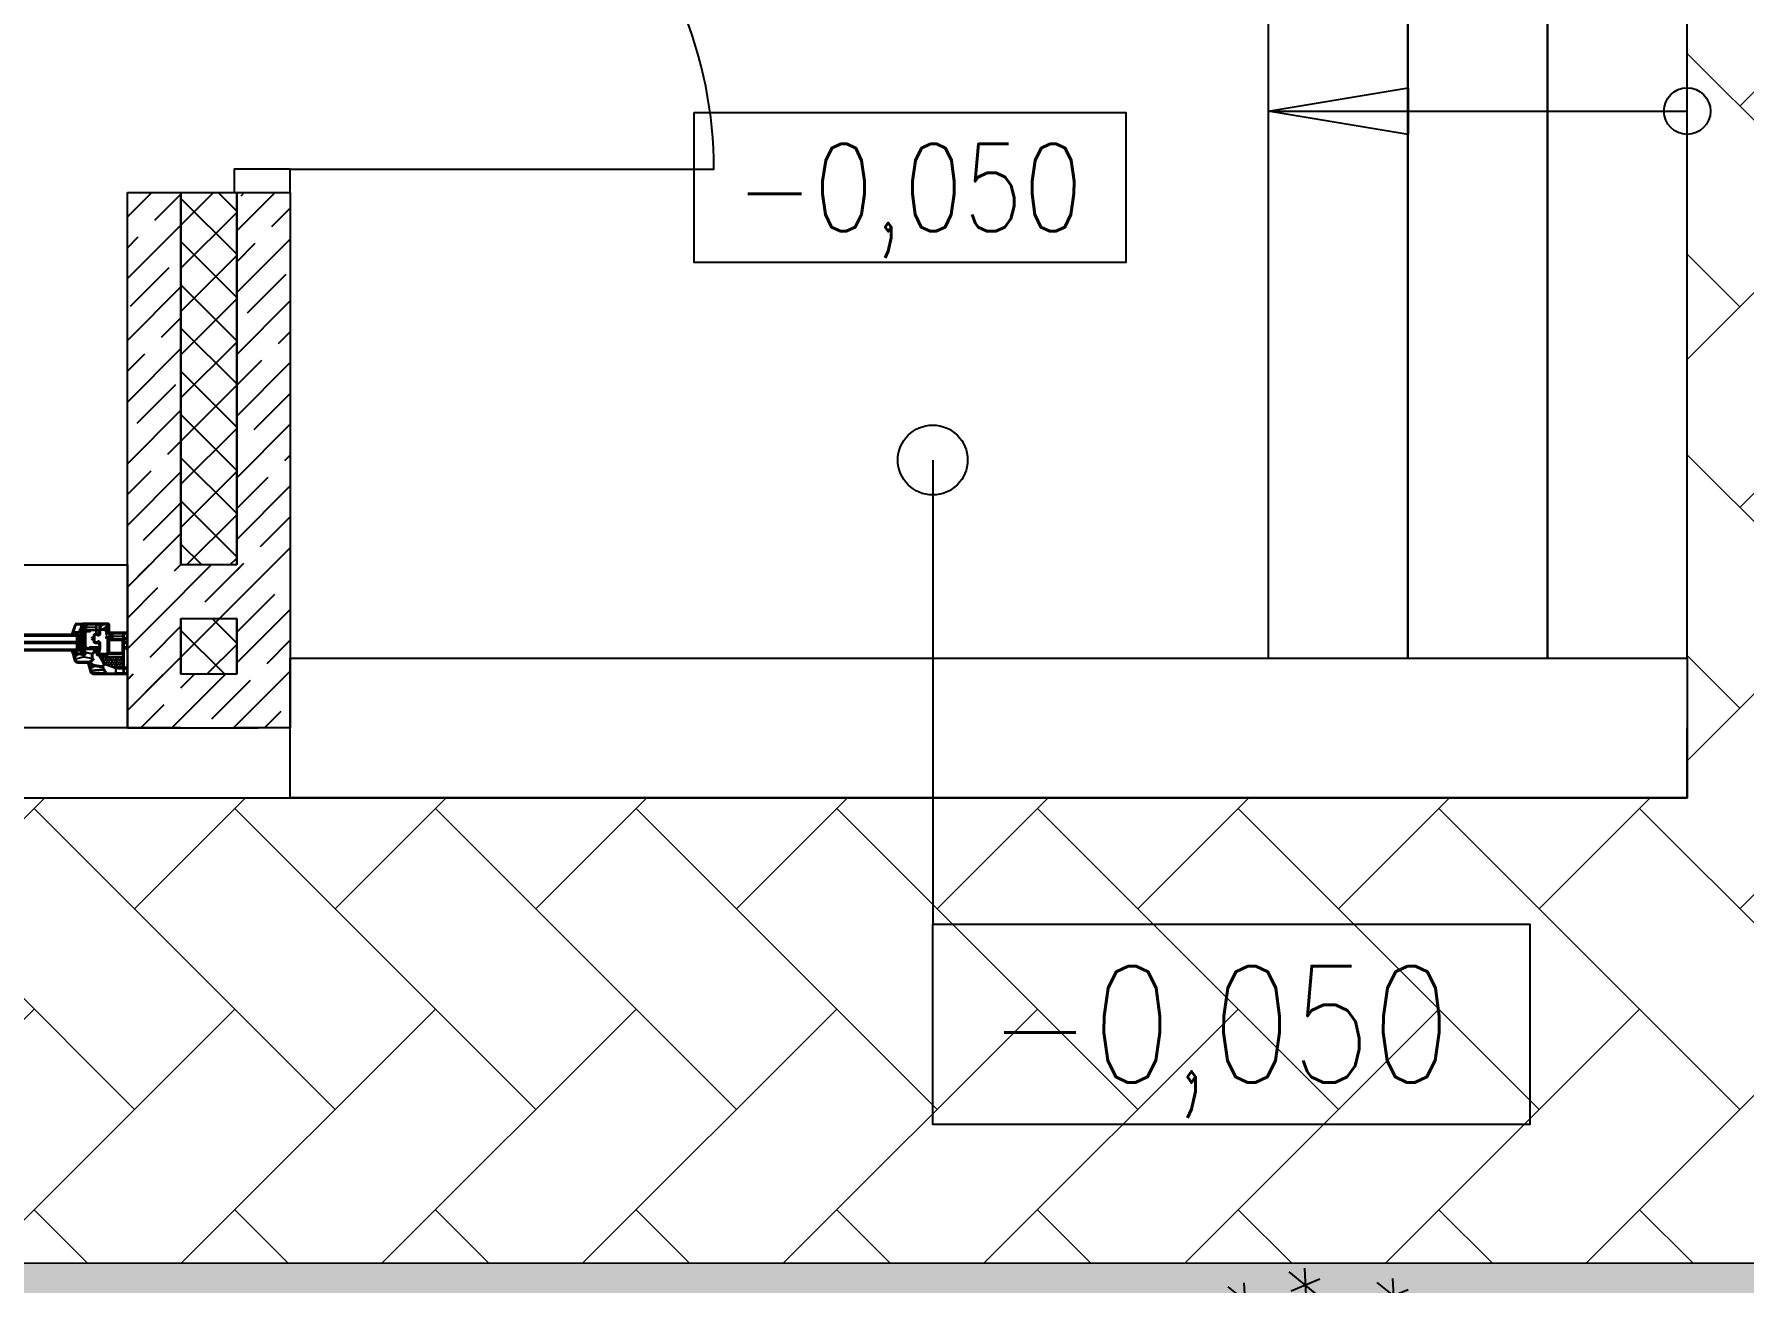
# Model space of a CAD drawing. Header units: millimetres. Extents: x 53645 to 137188, y 78097 to 135533.
# Drawn here: x 75551 to 79223, y 83661 to 86343 of the extents above; entities that cross this region are included whole.
import ezdxf

# ---------------------------------------------------------------- set-up
doc = ezdxf.new("R2010")
doc.units = ezdxf.units.MM
for name, color, linetype, lineweight in [('GP-graas', 94, 'Continuous', 9), ('GP-POKRITIE1', 7, 'Continuous', 9), ('mark', 174, 'Continuous', 15), ('stair1', 7, 'Continuous', 15)]:
    doc.layers.add(name, color=color, linetype=linetype, lineweight=lineweight)
doc.layers.add('line 1 GP', color=90, linetype='Continuous', lineweight=0, plot=False)
doc.layers.add('tree', color=67, linetype='Continuous')
doc.styles.add('GOST 2.304', font='CS_Gost2304.shx', dxfattribs={"width": 0.8, "oblique": 15})

# ---------------------------------------------------------------- blocks, each defined once
blk = doc.blocks.new('_F85QCL')
at = {"color": 0}
for p, q in [((12.9, 218.4), (-2.8, 194.3)), ((2.7, 220.3), (9.2, 195.3)), ((33.7, 216.8), (40.2, 191.8)), ((70.8, 224.4), (55, 200.3)), ((60.6, 226.2), (67.1, 201.2)), ((-47.3, 206.4), (-63, 182.3)), ((-57.5, 208.2), (-51, 183.2)), ((-5.6, 208.2), (17.6, 206.4)), ((25.4, 204.8), (48.5, 202.9)), ((43.9, 215), (28.2, 190.9)), ((52.3, 214.2), (75.4, 212.3)), ((104.1, 213.3), (88.4, 189.2)), ((94, 215.1), (100.4, 190.1)), ((-65.8, 196.2), (-42.7, 194.3)), ((4.3, 197.8), (-11.4, 173.7)), ((-5.9, 199.6), (0.6, 174.6)), ((85.6, 203.1), (108.8, 201.2)), ((-103.7, 179), (-80.5, 177.1)), ((-85.2, 189.2), (-100.9, 165.1)), ((-95.3, 191), (-88.9, 166)), ((-23.2, 184), (-39, 159.9)), ((-33.4, 185.9), (-26.9, 160.9)), ((-14.2, 187.6), (9, 185.7)), ((-124.7, 170.3), (-140.5, 146.2)), ((-134.9, 172.1), (-128.4, 147.1)), ((-41.7, 173.8), (-18.6, 172)), ((64.6, 166.8), (48.8, 142.7)), ((54.4, 168.7), (60.9, 143.7)), ((173, 166.8), (157.2, 142.7)), ((162.8, 168.7), (169.3, 143.7)), ((-143.3, 160.1), (-120.1, 158.2)), ((-66.2, 159.9), (-82, 135.9)), ((-76.4, 161.8), (-69.9, 136.8)), ((46, 156.6), (69.2, 154.8)), ((83.9, 153.2), (107.1, 151.3)), ((102.4, 163.4), (86.7, 139.3)), ((92.2, 165.2), (98.7, 140.2)), ((121.8, 153.2), (144.9, 151.3)), ((140.3, 163.4), (124.5, 139.3)), ((130.1, 165.2), (136.6, 140.2)), ((154.4, 156.6), (177.6, 154.8)), ((-84.8, 149.8), (-61.6, 147.9)), ((-109.2, 130.7), (-125, 106.6)), ((-119.4, 132.6), (-113, 107.6)), ((155.8, 134.1), (140, 110.1)), ((145.6, 136), (152.1, 111)), ((-127.8, 120.5), (-104.6, 118.7)), ((-30.1, 118.7), (-45.8, 94.6)), ((-40.3, 120.5), (-33.8, 95.5)), ((102.4, 118.7), (86.7, 94.6)), ((92.2, 120.5), (98.7, 95.5)), ((137.2, 124), (160.4, 122.1)), ((198.8, 122.1), (183, 98)), ((188.6, 124), (195.1, 99)), ((-150.5, 110.1), (-166.3, 86)), ((-160.7, 111.9), (-154.3, 86.9)), ((-48.6, 108.5), (-25.5, 106.6)), ((57.7, 110.1), (41.9, 86)), ((47.5, 111.9), (54, 86.9)), ((83.9, 108.5), (107.1, 106.6)), ((180.3, 111.9), (203.4, 110.1)), ((245.3, 106.6), (229.5, 82.6)), ((235.1, 108.5), (241.6, 83.5)), ((-169.1, 99.9), (-145.9, 98)), ((-19.6, 89.6), (-13.1, 64.6)), ((39.1, 99.9), (62.3, 98)), ((124.8, 96.3), (109, 72.2)), ((114.6, 98.2), (121.1, 73.2)), ((191.9, 96.3), (176.2, 72.2)), ((181.7, 98.2), (188.2, 73.2)), ((226.7, 96.4), (249.9, 94.6)), ((-171.2, 79.1), (-187, 55)), ((-181.4, 81), (-174.9, 56)), ((-28, 77.5), (-4.8, 75.7)), ((-9.4, 87.7), (-25.2, 63.6)), ((106.3, 86.1), (129.4, 84.3)), ((155.8, 82.6), (140, 58.5)), ((145.6, 84.4), (152.1, 59.4)), ((173.4, 86.1), (196.5, 84.3)), ((-189.7, 68.9), (-166.6, 67.1)), ((137.2, 72.4), (160.4, 70.5)), ((200.6, 65.5), (207.1, 40.5)), ((192.3, 53.4), (215.5, 51.6)), ((210.8, 63.6), (195.1, 39.6)), ((238.4, 60.2), (222.6, 36.1)), ((228.2, 62), (234.7, 37)), ((-150.5, 48.2), (-166.3, 24.1)), ((-160.7, 50), (-154.3, 25)), ((219.8, 50), (243, 48.2)), ((-220.7, 25.9), (-197.5, 24.1)), ((-202.2, 36.1), (-217.9, 12)), ((-212.4, 38), (-205.9, 13)), ((-169.1, 38), (-145.9, 36.1)), ((-97.2, 25.8), (-113, 1.7)), ((-107.4, 27.7), (-100.9, 2.6)), ((68.4, 25.9), (91.6, 24.1)), ((86.9, 36.1), (71.2, 12)), ((76.7, 38), (83.2, 13)), ((149.3, 25.9), (172.5, 24.1)), ((167.8, 36.1), (152.1, 12)), ((157.6, 38), (164.1, 13)), ((200.6, 25.9), (207.1, 0.9)), ((-115.7, 15.6), (-92.6, 13.8)), ((192.3, 13.9), (215.5, 12)), ((210.8, 24.1), (195.1, 0)), ((245.3, 5.2), (229.5, -18.9)), ((235.1, 7), (241.6, -18)), ((-179.8, -5.2), (-195.6, -29.2)), ((-190, -3.3), (-183.5, -28.3)), ((52.5, -10.3), (36.8, -34.4)), ((42.3, -8.5), (48.8, -33.5)), ((191.9, -10.3), (176.2, -34.4)), ((181.7, -8.5), (188.2, -33.5)), ((226.7, -5), (249.9, -6.9)), ((-198.3, -15.3), (-175.2, -17.2)), ((34, -20.5), (57.2, -22.4)), ((173.4, -20.5), (196.5, -22.4)), ((-33.1, -37.7), (-10, -39.6)), ((-14.6, -27.5), (-30.4, -51.6)), ((-24.8, -25.7), (-18.3, -50.7)), ((154.1, -37.8), (138.3, -61.9)), ((143.9, -36), (150.3, -61)), ((-193.6, -41.3), (-209.3, -65.3)), ((-203.8, -39.4), (-197.3, -64.4)), ((135.5, -48), (158.7, -49.9)), ((222.9, -43), (207.1, -67.1)), ((212.7, -41.1), (219.2, -66.1)), ((-212.1, -51.5), (-188.9, -53.3)), ((-158.8, -63.5), (-135.6, -65.3)), ((-140.2, -53.3), (-156, -77.4)), ((-150.4, -51.5), (-143.9, -76.5)), ((204.4, -53.2), (227.5, -55)), ((253.9, -55), (238.1, -79.1)), ((243.7, -53.2), (250.2, -78.2)), ((76.7, -75.5), (83.2, -100.5)), ((169.5, -68.8), (153.8, -92.9)), ((159.3, -66.9), (165.8, -91.9)), ((235.3, -65.2), (258.5, -67.1)), ((-183.2, -82.5), (-199, -106.6)), ((-193.4, -80.7), (-187, -105.7)), ((-93.8, -84.3), (-109.5, -108.3)), ((-104, -82.4), (-97.5, -107.4)), ((68.4, -87.6), (91.6, -89.4)), ((86.9, -77.4), (71.2, -101.5)), ((151, -79), (174.2, -80.8)), ((-201.8, -92.7), (-178.6, -94.6)), ((-112.3, -94.5), (-89.1, -96.3)), ((-9.4, -99.7), (-25.2, -123.8)), ((-19.6, -97.9), (-13.1, -122.9)), ((216, -92.9), (200.3, -116.9)), ((205.8, -91), (212.3, -116)), ((-136.8, -108.3), (-152.5, -132.4)), ((-147, -106.5), (-140.5, -131.5)), ((-28, -109.9), (-4.8, -111.8)), ((126.5, -104.9), (110.8, -129)), ((116.3, -103), (122.8, -128.1)), ((197.5, -103), (220.6, -104.9)), ((-155.3, -118.5), (-132.1, -120.4)), ((108, -115.1), (131.1, -116.9)), ((174.7, -120.4), (158.9, -144.5)), ((164.5, -118.5), (171, -143.5)), ((-57.6, -134.1), (-73.4, -158.2)), ((-67.8, -132.3), (-61.3, -157.3)), ((156.2, -130.6), (179.3, -132.4)), ((-119.6, -147.9), (-135.3, -172)), ((-129.8, -146), (-123.3, -171)), ((-76.2, -144.3), (-53, -146.2)), ((50.8, -147.9), (35, -172)), ((40.6, -146), (47.1, -171)), ((-138.1, -158.1), (-114.9, -159.9)), ((32.3, -158.1), (55.4, -159.9)), ((-88.6, -175.4), (-104.3, -199.5)), ((-98.8, -173.6), (-92.3, -198.6)), ((-14.6, -170.3), (-30.4, -194.3)), ((-24.8, -168.4), (-18.3, -193.4)), ((86.9, -170.3), (71.2, -194.3)), ((76.7, -168.4), (83.2, -193.4)), ((-107.1, -185.6), (-84, -187.4)), ((-62.8, -182.3), (-78.5, -206.4)), ((-73, -180.4), (-66.5, -205.4)), ((-33.1, -180.4), (-10, -182.3)), ((68.4, -180.4), (91.6, -182.3)), ((138.6, -184), (122.8, -208.1)), ((128.4, -182.2), (134.9, -207.2)), ((-81.3, -192.5), (-58.1, -194.3)), ((120, -194.2), (143.2, -196)), ((-31.8, -208.1), (-47.6, -232.2)), ((-42, -206.2), (-35.5, -231.2)), ((31.9, -215), (16.1, -239)), ((21.7, -213.1), (28.2, -238.1)), ((78.3, -211.5), (62.6, -235.6)), ((68.1, -209.7), (74.6, -234.7)), ((-50.3, -218.3), (-27.2, -220.1)), ((13.3, -225.2), (36.5, -227)), ((59.8, -221.7), (83, -223.6))]:
    blk.add_line(p, q, dxfattribs=at)
blk = doc.blocks.new('*U66')
at = {"color": 0, "linetype": 'ByBlock', "ltscale": 10}
blk.add_lwpolyline([(-960, 0), (-960, 910, -0.414214), (-50, 0)], format="xyb", dxfattribs=at)
at = {"color": 0}
for points in [[(-1010, 0), (-960, 0), (-960, -120.6), (-1010, -120.6)], [(-50, 0), (0, 0), (0, -120.6), (-50, -120.6)]]:
    blk.add_lwpolyline(points, close=True, dxfattribs=at)
blk = doc.blocks.new('3432')
h = blk.add_hatch()
h.set_pattern_fill('HONEY', color=0, angle=90, style=0)
h.set_pattern_definition([(90, (-3278.3172, 212.3575), (-2.74963, 4.7625), [3.175, -6.35]), (210, (-3278.3172, 212.3575), (-2.74963, -4.7625), [3.175, -6.35]), (150, (-3278.3172, 212.3575), (-5.49926, 6e-07), [-6.35, 3.175])])
h.paths.add_polyline_path([(-3406.7, 302.6, 0.57735), (-3407.1, 301.8), (-3399.4, 288.5, -0.079163), (-3399.1, 287.5, 0.259107), (-3398.7, 287.1), (-3375.1, 278.5, 0.087489), (-3374.9, 278.5), (-3360.2, 278.5, 0.414214), (-3359.7, 279), (-3359.7, 302.1, 0.414214), (-3360.2, 302.6)])
at = {"color": 0}
for p, q in [((-900, 1475), (-599.5, 1525.3)), ((-599.5, 1525.3), (-599.5, 1424.7)), ((-599.5, 1424.7), (-900, 1475)), ((-3468.4, 354.9), (-3462.9, 371.3)), ((-3465.7, 357.1), (-3461.1, 370.7)), ((-3459.2, 372.1), (-3449.9, 372.1)), ((-3459.1, 374), (-3448.2, 374)), ((-3449.4, 364.9), (-3449.4, 371.6)), ((-3448.2, 374), (-3447.5, 373.3)), ((-3447.5, 370), (-3447.5, 373.3)), ((-3445.8, 367.6), (-3447, 367.4)), ((-3445.3, 369.8), (-3446.9, 369.5)), ((-3443.7, 366.5), (-3445.5, 367.6)), ((-3441.7, 367.7), (-3445.3, 369.8)), ((-3441.5, 365.7), (-3441.5, 367.3)), ((-3469.9, 349.5), (-3468.4, 354.9)), ((-3469.1, 349.2), (-3466.2, 354.5)), ((-3468.5, 354.8), (-3468.5, 354.8)), ((-3468.2, 354.5), (-3457, 354.5)), ((-3465.2, 356.4), (-3457, 356.4)), ((-3458.4, 347.3), (-3459.4, 347.3)), ((-3458.4, 346.3), (-3459.4, 346.3)), ((-3458.4, 346.3), (-3459.4, 346.3)), ((-3458.4, 345.3), (-3459.4, 345.3)), ((-3458.4, 344.3), (-3459.4, 344.3)), ((-3458.4, 343.3), (-3459.4, 343.3)), ((-3458.4, 342.3), (-3459.4, 342.3)), ((-3458.4, 341.3), (-3459.4, 341.3)), ((-3458.4, 340.3), (-3459.4, 340.3)), ((-3458.4, 339.3), (-3459.4, 339.3)), ((-3458.4, 338.3), (-3459.4, 338.3)), ((-3458.4, 337.3), (-3459.4, 337.3)), ((-3458.4, 336.3), (-3459.4, 336.3)), ((-3458.4, 331.3), (-3459.4, 331.3)), ((-3459.3, 354.3), (-3459.3, 354.5)), ((-3458.4, 346.3), (-3458.4, 347.3)), ((-3458.4, 336.3), (-3458.4, 335.3)), ((-3458.4, 330.3), (-3458.4, 331.3)), ((-3457.9, 352.5), (-3457.5, 354.5)), ((-3457.9, 347.3), (-3457.9, 346.3)), ((-3457.9, 336.3), (-3457.9, 335.3)), ((-3457.9, 331.3), (-3457.9, 330.3)), ((-3456.9, 347.3), (-3456.9, 346.3)), ((-3456.9, 336.3), (-3456.9, 335.3)), ((-3456.9, 331.3), (-3456.9, 330.3)), ((-3456.8, 356.5), (-3452.6, 358.5)), ((-3456, 354.7), (-3451.8, 356.8)), ((-3455.9, 347.3), (-3455.9, 346.3)), ((-3455.9, 336.3), (-3455.9, 335.3)), ((-3455.9, 331.3), (-3455.9, 330.3)), ((-3454.9, 347.3), (-3454.9, 346.3)), ((-3454.9, 336.3), (-3454.9, 335.3)), ((-3454.9, 331.3), (-3454.9, 330.3)), ((-3453.9, 347.3), (-3453.9, 346.3)), ((-3453.9, 336.3), (-3453.9, 335.3)), ((-3453.9, 331.3), (-3453.9, 330.3)), ((-3452.9, 347.3), (-3451.9, 347.3)), ((-3452.9, 346.3), (-3452.9, 347.3)), ((-3452.9, 346.3), (-3451.9, 346.3)), ((-3452.9, 346.3), (-3451.9, 346.3)), ((-3452.9, 345.3), (-3451.9, 345.3)), ((-3452.9, 344.3), (-3451.9, 344.3)), ((-3452.9, 343.3), (-3451.9, 343.3)), ((-3452.9, 342.3), (-3451.9, 342.3)), ((-3452.9, 341.3), (-3451.9, 341.3)), ((-3452.9, 340.3), (-3451.9, 340.3)), ((-3452.9, 339.3), (-3451.9, 339.3)), ((-3452.9, 338.3), (-3451.9, 338.3)), ((-3452.9, 337.3), (-3451.9, 337.3)), ((-3452.9, 336.3), (-3452.9, 335.3)), ((-3452.9, 336.3), (-3451.9, 336.3)), ((-3452.9, 331.3), (-3451.9, 331.3)), ((-3452.9, 330.3), (-3452.9, 331.3)), ((-3452.4, 358.9), (-3452.4, 362.3)), ((-3450.5, 358.9), (-3450.5, 362)), ((-3450.4, 313.2), (-3447.4, 361.2)), ((-3450.4, 361.2), (-3447.4, 313.2)), ((-3450.3, 364.4), (-3449.9, 364.4)), ((-3450, 362.5), (-3449.6, 362.5)), ((-3447.5, 364.6), (-3447.5, 366.9)), ((-3447.5, 353.6), (-3445.8, 354.1)), ((-3447.5, 310.6), (-3447.5, 353.6)), ((-3447.5, 351.7), (-3445.8, 351.7)), ((-3447.5, 341.2), (-3447.5, 317)), ((-3446.3, 351.7), (-3446.3, 347)), ((-3446.3, 348), (-3444.5, 348)), ((-3446.3, 347), (-3444.5, 347)), ((-3446.3, 345), (-3444.5, 345)), ((-3446.3, 345), (-3446.3, 319)), ((-3446.3, 337), (-3444.5, 337)), ((-3446.3, 335), (-3444.5, 335)), ((-3446.3, 334), (-3444.5, 334)), ((-3445.8, 354.1), (-3445.8, 351.7)), ((-3444.5, 348), (-3444.5, 317)), ((-3443.5, 365.7), (-3443.5, 366.1)), ((-3440, 354.4), (-3441.5, 355.9)), ((-3440, 352.2), (-3441.5, 353.7)), ((-3440, 349.9), (-3441.5, 351.4)), ((-3440, 347.7), (-3441.5, 349.2)), ((-3440, 345.4), (-3441.5, 346.9)), ((-3440, 343.1), (-3441.5, 344.6)), ((-3440, 340.9), (-3441.5, 342.4)), ((-3440, 338.6), (-3441.5, 340.1)), ((-3440, 336.3), (-3441.5, 337.8)), ((-3440, 334.1), (-3441.5, 335.6)), ((-3440, 331.8), (-3441.5, 333.3)), ((-3440, 329.6), (-3441.5, 331.1)), ((-3440, 356.7), (-3441.2, 357.9)), ((-3438.3, 357.3), (-3439.8, 358.8)), ((-3436.1, 357.3), (-3437.6, 358.8)), ((-3433.8, 357.3), (-3435.3, 358.8)), ((-3433, 358.8), (-3433, 358.8)), ((-3388.9, 335.3), (-3390.4, 336.8)), ((-3388.9, 333.2), (-3390.4, 334.7)), ((-3388.9, 331.1), (-3390.4, 332.6)), ((-3388.9, 337.4), (-3390.3, 338.8)), ((-3387.6, 338.3), (-3389.1, 339.8)), ((-3385.5, 338.3), (-3387, 339.8)), ((-3383.4, 338.3), (-3384.9, 339.8)), ((-3381.2, 338.3), (-3382.7, 339.8)), ((-3379.1, 338.3), (-3380.6, 339.8)), ((-3377, 338.3), (-3378.5, 339.8)), ((-3374.9, 338.3), (-3376.4, 339.8)), ((-3372.7, 338.3), (-3374.2, 339.8)), ((-3370.6, 338.3), (-3372.1, 339.8)), ((-3368.5, 338.3), (-3370, 339.8)), ((-3366.4, 338.3), (-3367.9, 339.8)), ((-3364.3, 338.3), (-3365.8, 339.8)), ((-3362.1, 338.3), (-3363.6, 339.8)), ((-3360.4, 336.5), (-3361.9, 338)), ((-3360.4, 334.4), (-3361.9, 335.9)), ((-3360.4, 332.3), (-3361.9, 333.8)), ((-3360.4, 330.1), (-3361.9, 331.6)), ((-3360.4, 338.7), (-3361.5, 339.7)), ((-3458.4, 330.3), (-3459.4, 330.3)), ((-3458.4, 330.3), (-3459.4, 330.3)), ((-3458.4, 329.3), (-3459.4, 329.3)), ((-3458.4, 328.3), (-3459.4, 328.3)), ((-3458.4, 327.3), (-3459.4, 327.3)), ((-3458.4, 326.3), (-3459.4, 326.3)), ((-3458.4, 325.3), (-3459.4, 325.3)), ((-3458.4, 324.3), (-3459.4, 324.3)), ((-3458.4, 323.3), (-3459.4, 323.3)), ((-3458.4, 322.3), (-3459.4, 322.3)), ((-3458.4, 321.3), (-3459.4, 321.3)), ((-3458.4, 320.3), (-3459.4, 320.3)), ((-3458.4, 320.3), (-3458.4, 319.3)), ((-3457.9, 320.3), (-3457.9, 319.3)), ((-3456.9, 320.3), (-3456.9, 319.3)), ((-3455.9, 320.3), (-3455.9, 319.3)), ((-3454.9, 320.3), (-3454.9, 319.3)), ((-3453.9, 320.3), (-3453.9, 319.3)), ((-3452.9, 330.3), (-3451.9, 330.3)), ((-3452.9, 330.3), (-3451.9, 330.3)), ((-3452.9, 329.3), (-3451.9, 329.3)), ((-3452.9, 328.3), (-3451.9, 328.3)), ((-3452.9, 327.3), (-3451.9, 327.3)), ((-3452.9, 326.3), (-3451.9, 326.3)), ((-3452.9, 325.3), (-3451.9, 325.3)), ((-3452.9, 324.3), (-3451.9, 324.3)), ((-3452.9, 323.3), (-3451.9, 323.3)), ((-3452.9, 322.3), (-3451.9, 322.3)), ((-3452.9, 321.3), (-3451.9, 321.3)), ((-3452.9, 320.3), (-3452.9, 319.3)), ((-3452.9, 320.3), (-3451.9, 320.3)), ((-3450, 309.8), (-3450, 312.9)), ((-3450, 312.9), (-3447.5, 312.9)), ((-3447.5, 309.1), (-3450, 309.8)), ((-3447.5, 315), (-3446.3, 315)), ((-3446.3, 310.4), (-3447.5, 310.6)), ((-3447.5, 308.9), (-3447.5, 309.1)), ((-3446.3, 308.5), (-3447.5, 308.9)), ((-3446.3, 320), (-3444.5, 320)), ((-3446.3, 319), (-3446.3, 319.6)), ((-3446.3, 319), (-3444.5, 319)), ((-3446.3, 310.4), (-3446.3, 317)), ((-3446.3, 317), (-3444.5, 317)), ((-3444.5, 317), (-3446.3, 310.4)), ((-3446.3, 310.6), (-3446.3, 317)), ((-3446.3, 310.4), (-3446.3, 308.5)), ((-3440, 327.3), (-3441.5, 328.8)), ((-3438.6, 323.7), (-3441.5, 326.5)), ((-3437.2, 320), (-3439.7, 322.5)), ((-3435, 320), (-3436.5, 321.5)), ((-3432.7, 320), (-3434.2, 321.5)), ((-3430.4, 320), (-3431.9, 321.5)), ((-3430, 321.9), (-3431.6, 323.5)), ((-3428.2, 320), (-3429.7, 321.5)), ((-3427.8, 321.9), (-3429.3, 323.5)), ((-3425.9, 320), (-3427.4, 321.5)), ((-3425.5, 321.9), (-3427.1, 323.5)), ((-3423.7, 320), (-3425.2, 321.5)), ((-3423.2, 321.9), (-3424.8, 323.5)), ((-3421.4, 320), (-3422.9, 321.5)), ((-3421, 321.9), (-3422.6, 323.5)), ((-3419.1, 320), (-3420.6, 321.5)), ((-3418.7, 321.9), (-3420.3, 323.5)), ((-3416.9, 320), (-3418.4, 321.5)), ((-3416.5, 321.9), (-3418, 323.5)), ((-3414.6, 320), (-3416.1, 321.5)), ((-3414.2, 321.9), (-3415.8, 323.5)), ((-3412.6, 320.2), (-3413.8, 321.5)), ((-3411.8, 321.8), (-3413.5, 323.5)), ((-3388.9, 328.9), (-3390.4, 330.4)), ((-3388.9, 326.8), (-3390.4, 328.3)), ((-3388.9, 324.7), (-3390.4, 326.2)), ((-3388.9, 322.6), (-3390.4, 324.1)), ((-3388.9, 320.5), (-3390.4, 322)), ((-3388.9, 318.3), (-3390.4, 319.8)), ((-3388.9, 316.2), (-3390.4, 317.7)), ((-3388.9, 314.1), (-3390.4, 315.6)), ((-3388.9, 312), (-3390.4, 313.5)), ((-3388.8, 309.8), (-3390.4, 311.4)), ((-3386.7, 309.8), (-3388.2, 311.3)), ((-3384.6, 309.8), (-3386.1, 311.3)), ((-3382.4, 309.8), (-3383.9, 311.3)), ((-3380.3, 309.8), (-3381.8, 311.3)), ((-3378.2, 309.8), (-3379.7, 311.3)), ((-3376.1, 309.8), (-3377.6, 311.3)), ((-3373.9, 309.8), (-3375.1, 311)), ((-3371.8, 309.8), (-3373.3, 311.3)), ((-3369.7, 309.8), (-3371.2, 311.3)), ((-3367.6, 309.8), (-3369.1, 311.3)), ((-3365.5, 309.8), (-3367, 311.3)), ((-3363.3, 309.8), (-3364.8, 311.3)), ((-3361.3, 309.9), (-3362.7, 311.3)), ((-3360.4, 328), (-3361.9, 329.5)), ((-3360.4, 325.9), (-3361.9, 327.4)), ((-3360.4, 323.8), (-3361.9, 325.3)), ((-3360.4, 321.7), (-3361.9, 323.2)), ((-3360.4, 319.5), (-3361.9, 321)), ((-3360.4, 317.4), (-3361.9, 318.9)), ((-3360.4, 315.3), (-3361.9, 316.8)), ((-3360.4, 313.2), (-3361.9, 314.7)), ((-3360.4, 311.1), (-3361.9, 312.6))]:
    blk.add_line(p, q, dxfattribs=at)
for points in [[(-600, 2500), (-900, 2500), (-900, 300), (-600, 300)], [(-300, 2500), (-600, 2500), (-600, 300), (-300, 300)], [(0, 2500), (-300, 2500), (-300, 300), (0, 300)], [(-2133, 1472), (-1205.8, 1472), (-1205.8, 1149.5), (-2133, 1149.5)], [(-3350.5, 150), (-3950.5, 150), (-3950.5, 500), (-3350.5, 500)], [(-3450.5, 347.3), (-3841.5, 347.3), (-3841.5, 351.3), (-3450.5, 351.3)], [(-3450.5, 331.3), (-3841.5, 331.3), (-3841.5, 335.3), (-3450.5, 335.3)], [(-3451.9, 347.3), (-3459.4, 347.3), (-3459.4, 335.3), (-3451.9, 335.3)], [(-3451.9, 331.3), (-3459.4, 331.3), (-3459.4, 319.3), (-3451.9, 319.3)], [(-3452.9, 346.3), (-3458.4, 346.3), (-3458.4, 336.3), (-3452.9, 336.3)], [(-3450.4, 315.2), (-3450.4, 313.2), (-3447.4, 313.2), (-3447.4, 361.2), (-3450.4, 361.2)], [(-3450.5, 315.3), (-3841.5, 315.3), (-3841.5, 319.3), (-3450.5, 319.3)], [(-3452.9, 330.3), (-3458.4, 330.3), (-3458.4, 320.3), (-3452.9, 320.3)], [(-3000.5, 300), (0, 300), (0, 0), (-3000.5, 0)]]:
    blk.add_lwpolyline(points, close=True, dxfattribs=at)
for points in [[(-900, 1475), (-300, 1475)], [(-900, 1475), (0, 1475)], [(-3350.5, 1247.7), (-3298.2, 1300)], [(-3350.5, 150), (-3350.5, 1300)], [(-3350.5, 1300), (-3235.5, 1300)], [(-3291.1, 1240.8), (-3235.5, 1296.4)], [(-3235.5, 1230.1), (-3165.6, 1300)], [(-3235.5, 500), (-3235.5, 1300)], [(-3235.5, 1300), (-3115.5, 1300)], [(-3235.5, 1300), (-3235.5, 500)], [(-3115.5, 1167.3), (-3235.5, 1287.3)], [(-3115.5, 1260.1), (-3155.4, 1300)], [(-3115.5, 1217.5), (-3033, 1300)], [(-3115.5, 500), (-3115.5, 1300)], [(-3115.5, 1300), (-3000.5, 1300)], [(-3115.5, 1300), (-3115.5, 500)], [(-3106.1, 1293.2), (-3099.3, 1300)], [(-3000.5, 1300), (-3000.5, 150)], [(-3235.5, 1137.3), (-3115.5, 1257.3)], [(-3039.8, 1226.9), (-3000.5, 1266.2)], [(-3350.5, 1115.1), (-3235.5, 1230.1)], [(-3350.5, 1181.4), (-3326.9, 1205)], [(-3115.5, 1074.5), (-3235.5, 1194.5)], [(-3115.5, 1085), (-3000.5, 1200)], [(-3115.5, 1151.2), (-3075.6, 1191.1)], [(-3343.4, 1055.8), (-3260.6, 1138.7)], [(-3235.5, 1044.5), (-3115.5, 1164.5)], [(-3115.5, 981.7), (-3235.5, 1101.7)], [(-3092.2, 1041.9), (-3009.3, 1124.8)], [(-3350.5, 982.5), (-3235.5, 1097.5)], [(-3235.5, 951.7), (-3115.5, 1071.7)], [(-3115.5, 952.4), (-3000.5, 1067.4)], [(-3277.1, 989.6), (-3235.5, 1031.2)], [(-3115.5, 888.9), (-3235.5, 1008.9)], [(-3025.9, 975.6), (-3000.5, 1001.1)], [(-3350.5, 850), (-3235.5, 965)], [(-3235.5, 858.9), (-3115.5, 978.9)], [(-3350.5, 916.2), (-3312.9, 953.8)], [(-3115.5, 886.1), (-3061.7, 939.8)], [(-3115.5, 819.8), (-3000.5, 934.8)], [(-3329.5, 804.6), (-3246.6, 887.5)], [(-3115.5, 796.1), (-3235.5, 916.1)], [(-3235.5, 766.1), (-3115.5, 886.1)], [(-3078.3, 790.7), (-3000.5, 868.5)], [(-3350.5, 717.4), (-3235.5, 832.4)], [(-3115.5, 703.2), (-3235.5, 823.2)], [(-3235.5, 673.3), (-3115.5, 793.3)], [(-3115.5, 687.2), (-3000.5, 802.2)], [(-3263.2, 738.3), (-3235.5, 766.1)], [(-3115.5, 753.5), (-3114.1, 754.9)], [(-3012, 724.4), (-3000.5, 735.9)], [(-3350.5, 651.1), (-3299, 702.5)], [(-3350.5, 584.8), (-3235.5, 699.8)], [(-3115.5, 610.4), (-3235.5, 730.4)], [(-3235.5, 580.5), (-3115.5, 700.5)], [(-3115.5, 620.9), (-3047.8, 688.6)], [(-3115.5, 554.6), (-3000.5, 669.6)], [(-3315.6, 553.4), (-3235.5, 633.5)], [(-3115.5, 517.6), (-3235.5, 637.6)], [(-3223.1, 500), (-3115.5, 607.7)], [(-3064.3, 539.4), (-3000.5, 603.3)], [(-3350.5, 452.2), (-3235.5, 567.2)], [(-3190.6, 500), (-3235.5, 544.8)], [(-3130.3, 500), (-3115.5, 514.8)], [(-3115.5, 422), (-3000.5, 537)], [(-3350.5, 452.2), (-3302.7, 500)], [(-3285.1, 385), (-3170.1, 500)], [(-3249.3, 487.1), (-3235.5, 500.9)], [(-3249.3, 487.1), (-3236.4, 500)], [(-3115.5, 500), (-3235.5, 500)], [(-3115.5, 500), (-3235.5, 500)], [(-3183, 420.8), (-3103.8, 500)], [(-3115.5, 488.3), (-3100.1, 503.6)], [(-3350.5, 385.9), (-3285.1, 451.3)], [(-3350.5, 385.9), (-3285.1, 451.3)], [(-3152.5, 385), (-3069.6, 467.9)], [(-3350.5, 319.6), (-3235.5, 434.6)], [(-3115.5, 355.8), (-3033.9, 437.4)], [(-3115.5, 289.5), (-3000.5, 404.5)], [(-3301.7, 302.1), (-3235.5, 368.3)], [(-3235.5, 302), (-3152.5, 385)], [(-3235.5, 265), (-3235.5, 385)], [(-3235.5, 385), (-3115.5, 385)], [(-3235.5, 385), (-3235.5, 265)], [(-3235.5, 302), (-3152.5, 385)], [(-3235.5, 265), (-3235.5, 385)], [(-3235.5, 385), (-3115.5, 385)], [(-3115.5, 332), (-3168.4, 385)], [(-3115.5, 332), (-3168.4, 385)], [(-3115.5, 265), (-3115.5, 385)], [(-3115.5, 385), (-3115.5, 265)], [(-3115.5, 385), (-3115.5, 265)], [(-3086.2, 385), (-3069.6, 401.6)], [(-3141.3, 265), (-3235.5, 359.2)], [(-3141.3, 265), (-3235.5, 359.2)], [(-3050.4, 288.2), (-3000.5, 338.2)], [(-3350.5, 187), (-3235.5, 302)], [(-3179.7, 265), (-3115.5, 329.2)], [(-3179.7, 265), (-3115.5, 329.2)], [(-3350.5, 253.3), (-3337.5, 266.3)], [(-3350.5, 187), (-3272.5, 265)], [(-3350.5, 253.3), (-3338.8, 265)], [(-3254.9, 150), (-3139.9, 265)], [(-3234.1, 265), (-3235.5, 266.4)], [(-3234.1, 265), (-3235.5, 266.4)], [(-3115.5, 265), (-3235.5, 265)], [(-3115.5, 265), (-3235.5, 265)], [(-3235.4, 235.8), (-3206.2, 265)], [(-3115.5, 156.9), (-3000.5, 271.9)], [(-3169.1, 169.5), (-3086.2, 252.4)], [(-3115.5, 223.2), (-3086.2, 252.4)], [(-3321.2, 150), (-3271.2, 200)], [(-3321.2, 150), (-3271.2, 200)], [(-3122.3, 150), (-3069.6, 202.7)], [(-3056, 150), (-3019.9, 186.1)], [(-16750.5, 150), (-16750.5, 0), (0, 0), (0, 150)], [(-3235.5, 150), (-3350.5, 150)], [(-3350.5, 150), (-3069.6, 150)], [(-3254.9, 150), (-3235.5, 169.5)], [(-3000.5, 150), (-3115.5, 150)]]:
    blk.add_lwpolyline(points, dxfattribs=at)
for points in [[(-3446.7, 374), (-3447.5, 373.3), (-3447.5, 372.8), (-3447.3, 370, 0.446275), (-3446.7, 369.5), (-3445.6, 369.7, 0.36397), (-3445.2, 370.2), (-3445.2, 371.2, -0.414214), (-3444.7, 371.7), (-3442, 371.7, -0.414214), (-3440.5, 370.2), (-3440.5, 365.4), (-3441.5, 364.4), (-3446.7, 365.5, 0.454146), (-3447.3, 365), (-3447.4, 362.4, 0.016582), (-3447.5, 362.2), (-3447.5, 354.3, 0.493145), (-3447.1, 354), (-3445.1, 354.5, -0.493145), (-3444.5, 354.1), (-3444.5, 331.7, 0.201513), (-3444.3, 331.4, -0.420084), (-3444.3, 330.6, 0.201513), (-3444.5, 330.3), (-3444.5, 315), (-3442.6, 310.8, -0.628383), (-3445, 308.1), (-3452.2, 310), (-3457, 310, -0.414214), (-3457.5, 310.5, 0.414214), (-3458.5, 311.5), (-3460.1, 311.5), (-3460.3, 311.2, 0.57735), (-3459.8, 310.3), (-3459.3, 310.3, -0.38517), (-3458.8, 309.9, -1.105542), (-3465.8, 309.9, -0.38517), (-3465.3, 310.3), (-3464.9, 310.3, 0.57735), (-3464.3, 311.2), (-3464.5, 311.5), (-3468.2, 311.5, 0.493145), (-3468.4, 311.1), (-3464.4, 295.9, 0.339454), (-3456.6, 290), (-3429.9, 290, 0.198912), (-3429.2, 290.3), (-3422.6, 296.9, 0.414214), (-3422.6, 297.6), (-3424.3, 299.3, -0.198912), (-3424.5, 299.6), (-3424.5, 308.3, -0.198912), (-3424.3, 308.6), (-3419.6, 313.4, -0.198912), (-3419.2, 313.5), (-3417.8, 313.5), (-3417.6, 313.8, 0.57735), (-3418.2, 314.7), (-3418.7, 314.7, -0.414214), (-3419.2, 315.2), (-3419.2, 316.6, -0.414214), (-3418.7, 317.1), (-3411.7, 317.1, -0.455633), (-3411.2, 316.5), (-3411.4, 315.1, -0.373972), (-3411.9, 314.7), (-3413.1, 314.7, 0.57735), (-3413.6, 313.8), (-3413.4, 313.5), (-3410, 313.5, 0.373885), (-3409.5, 313.9), (-3408.5, 321.5), (-3408.5, 333.6, 0.414214), (-3408.8, 333.9), (-3410.4, 333.9, -0.414214), (-3410.7, 334.2), (-3410.7, 335.6, 0.414214), (-3411, 335.9), (-3414.1, 335.9, 0.414214), (-3414.4, 335.6), (-3414.4, 334.4, -0.414214), (-3414.9, 333.9), (-3419, 333.9, -0.414214), (-3420, 334.9), (-3420, 341.3, 0.201513), (-3420.1, 341.6, -0.420084), (-3420.1, 342.4, 0.201513), (-3420, 342.7), (-3420, 349.1, -0.414214), (-3419, 350.1), (-3414.9, 350.1, -0.414214), (-3414.4, 349.6), (-3414.4, 348.4, 0.414214), (-3414.1, 348.1), (-3411, 348.1, 0.414214), (-3410.7, 348.4), (-3410.7, 349.8, -0.414214), (-3410.4, 350.1), (-3408.8, 350.1, 0.414214), (-3408.5, 350.4), (-3408.5, 359, -0.414214), (-3407, 360.5), (-3400, 360.5, -0.414214), (-3399.5, 360, 0.414214), (-3399, 359.5), (-3396.8, 359.5), (-3396.6, 359.8, 0.57735), (-3397.2, 360.7), (-3397.7, 360.7, -0.414214), (-3398.2, 361.2), (-3398.2, 362.2, -0.244698), (-3397.9, 362.6), (-3394.9, 364.7, -0.315299), (-3394.3, 364.7), (-3391, 362.4, -0.244698), (-3390.8, 362), (-3390.8, 361.2, -0.414214), (-3391.3, 360.7), (-3392.1, 360.7, 0.57735), (-3392.6, 359.8), (-3392.4, 359.5), (-3388.8, 359.5, 0.414214), (-3388.5, 359.8), (-3388.5, 371, 0.414214), (-3391.5, 374)], [(-3437.5, 371.2, 0.414214), (-3438, 370.7), (-3438, 366.7, 0.414214), (-3437.5, 366.2), (-3418.3, 366.2, 0.414214), (-3417.8, 366.7), (-3417.8, 370.7, 0.414214), (-3418.3, 371.2)], [(-3416.2, 371.2, 0.414214), (-3416.7, 370.7), (-3416.7, 361, 0.414214), (-3416.2, 360.5), (-3411, 360.5, 0.284915), (-3410.5, 360.8, -0.045769), (-3410.2, 361.4, 0.162278), (-3410.1, 361.7), (-3410.1, 370.7, 0.414214), (-3410.6, 371.2)], [(-3407.8, 371.2, 0.414214), (-3408.3, 370.7), (-3408.3, 369.7, 0.414214), (-3407.8, 369.2), (-3406.5, 369.2, -0.414214), (-3406, 368.7), (-3406, 368.5, -0.414214), (-3406.5, 368), (-3407.8, 368, 0.414214), (-3408.3, 367.5), (-3408.3, 363.5, 0.436376), (-3407.7, 363, -0.01877), (-3407.5, 363), (-3401, 363, 0.153915), (-3400.7, 363.1), (-3391.5, 369.6, 0.244698), (-3391.3, 370), (-3391.3, 370.7, 0.414214), (-3391.8, 371.2)], [(-3437.5, 365.5, 0.372896), (-3438, 365.1, -0.161969), (-3438.7, 363.7), (-3439.7, 362.7, -0.251647), (-3442, 362), (-3444.4, 362.5, 0.4743), (-3445, 362), (-3445, 361, 0.414214), (-3444.5, 360.5), (-3418.3, 360.5, 0.414214), (-3417.8, 361), (-3417.8, 365, 0.414214), (-3418.3, 365.5)], [(-3430.7, 359.4, 0.414214), (-3431.2, 358.9), (-3431.2, 356.9, -1), (-3432.2, 356.9), (-3432.2, 358.9, 0.414214), (-3432.7, 359.4), (-3444.5, 359.4, 0.414214), (-3445, 358.9), (-3445, 357.6, 0.387795), (-3444.5, 357.1, -0.387795), (-3442, 354.3), (-3442, 332.3, -0.229416), (-3442, 329.7), (-3442, 320.1, 0.414214), (-3441.5, 319.6), (-3411.7, 319.6, 0.373972), (-3411.2, 320), (-3411, 321.6, 0.034844), (-3411, 321.7), (-3411, 330.9, 0.414214), (-3411.5, 331.4), (-3419, 331.4, -0.414214), (-3422.5, 334.9), (-3422.5, 338.7, 0.39896), (-3422.9, 339.2), (-3426, 339.4, -0.39896), (-3426.5, 339.9), (-3426.5, 340.3, -0.39896), (-3426, 340.8), (-3423.2, 341, 0.442836), (-3422.7, 341.5, -0.074681), (-3422.7, 342.5, 0.442836), (-3423.2, 343), (-3426, 343.2, -0.39896), (-3426.5, 343.7), (-3426.5, 344.1, -0.39896), (-3426, 344.6), (-3422.9, 344.8, 0.39896), (-3422.5, 345.3), (-3422.5, 349.1, -0.414214), (-3419, 352.6), (-3418.3, 352.6, 0.414214), (-3417.8, 353.1), (-3417.8, 358.9, 0.414214), (-3418.3, 359.4)], [(-3441.5, 356.8), (-3441.5, 326.5, 0.116434), (-3441.3, 325.6), (-3439, 321.1, 0.284079), (-3437.2, 320), (-3413.3, 320, 0.414214), (-3411.8, 321.5), (-3411.8, 322, 0.414214), (-3413.3, 323.5), (-3431.8, 323.5), (-3431.8, 321.9), (-3413.2, 321.9, -0.940252), (-3413.2, 321.5), (-3437.1, 321.5, -0.228035), (-3437.7, 321.8), (-3439.9, 326.3, -0.116434), (-3440, 326.5), (-3440, 356.8, -0.414214), (-3439.5, 357.3), (-3433, 357.3), (-3433, 358.8), (-3439.5, 358.8, 0.414214)], [(-3394.5, 309), (-3416, 309, 0.414214), (-3416.5, 308.5), (-3416.5, 307, 0.414214), (-3416, 306.5), (-3413.3, 306.5, -0.267949), (-3412.4, 306), (-3401.6, 287.3, -0.339454), (-3401.7, 286.1), (-3405, 282.8, -0.245592), (-3405.9, 282.5), (-3419.8, 285, 0.043661), (-3420.3, 285), (-3423, 285, -0.414214), (-3423.5, 285.5, 0.414214), (-3424.5, 286.5), (-3426.1, 286.5), (-3426.3, 286.2, 0.57735), (-3425.8, 285.3), (-3425.3, 285.3, -0.414214), (-3424.8, 284.8), (-3424.8, 284.5, -1), (-3431.8, 284.5), (-3431.8, 284.8, -0.414214), (-3431.3, 285.3), (-3430.9, 285.3, 0.57735), (-3430.3, 286.2), (-3430.5, 286.5), (-3434.2, 286.5, 0.493145), (-3434.4, 286.1), (-3430.4, 270.9, 0.339454), (-3422.6, 265), (-3351, 265, 0.414214), (-3350.5, 265.5), (-3350.5, 267.4), (-3350.5, 267.7), (-3352, 269.2), (-3352.5, 269.2, 0.414214), (-3353, 268.7), (-3353, 268.3, 0.198912), (-3352.9, 268.2), (-3352.2, 267.5, -0.700208), (-3352.5, 267), (-3356.7, 267.4, -0.388879), (-3357.2, 267.9), (-3357.2, 276.5, -0.388879), (-3356.7, 277), (-3352.8, 277.3, -0.700208), (-3352.5, 276.8), (-3352.9, 276.4, 0.198912), (-3353, 276.3), (-3353, 275.9, 0.414214), (-3352.5, 275.4), (-3352, 275.4), (-3350.5, 276.9), (-3350.5, 279.4), (-3352, 280.9), (-3352.5, 280.9, 0.414214), (-3353, 280.4), (-3353, 280, 0.198912), (-3352.9, 279.9), (-3352.5, 279.5, -0.700208), (-3352.8, 279), (-3356.7, 279.3, -0.388879), (-3357.2, 279.8), (-3357.2, 320.2, -0.388879), (-3356.7, 320.7), (-3352.8, 321, -0.700208), (-3352.5, 320.5), (-3352.9, 320.1, 0.198912), (-3353, 320), (-3353, 319.6, 0.414214), (-3352.5, 319.1), (-3352, 319.1), (-3350.5, 320.6), (-3350.5, 323.1), (-3352, 324.6), (-3352.5, 324.6, 0.414214), (-3353, 324.1), (-3353, 323.7, 0.198912), (-3352.9, 323.6), (-3352.5, 323.2, -0.700208), (-3352.8, 322.7), (-3356.7, 323, -0.388879), (-3357.2, 323.5), (-3357.2, 332.1, -0.388879), (-3356.7, 332.6), (-3352.5, 333, -0.700208), (-3352.2, 332.5), (-3352.9, 331.8, 0.198912), (-3353, 331.7), (-3353, 331.3, 0.414214), (-3352.5, 330.8), (-3352, 330.8), (-3350.5, 332.3), (-3350.5, 332.6), (-3350.5, 334.5, 0.414214), (-3351, 335), (-3356.7, 335, -0.414214), (-3357.2, 335.5), (-3357.2, 339.9, -0.414214), (-3356.7, 340.4), (-3351, 340.4, 0.414214), (-3350.5, 340.9), (-3350.5, 343.1), (-3352, 344.6), (-3352.5, 344.6, 0.414214), (-3353, 344.1), (-3353, 343.7, 0.198912), (-3352.9, 343.6), (-3352.2, 342.9, -0.700208), (-3352.5, 342.4), (-3356.7, 342.8, -0.388879), (-3357.2, 343.3), (-3357.2, 352.1, -0.388879), (-3356.7, 352.6), (-3352.5, 353, -0.700208), (-3352.2, 352.5), (-3352.9, 351.8, 0.198912), (-3353, 351.7), (-3353, 351.3, 0.414214), (-3352.5, 350.8), (-3352, 350.8), (-3350.5, 352.3), (-3350.5, 352.6), (-3350.5, 354.5, 0.414214), (-3351, 355), (-3395.7, 355), (-3396.5, 354.3), (-3396.5, 353.8), (-3396.3, 351, 0.446275), (-3395.7, 350.5), (-3394.6, 350.7, 0.36397), (-3394.2, 351.2), (-3394.2, 352.2, -0.414214), (-3393.7, 352.7), (-3391, 352.7, -0.414214), (-3389.5, 351.2), (-3389.5, 346.4), (-3390.5, 345.4), (-3395.7, 346.5, 0.454146), (-3396.3, 346), (-3396.5, 343.3, 0.51393), (-3396.1, 343), (-3394.1, 343.5, -0.493145), (-3393.5, 343.1), (-3393.5, 310, -0.414214)], [(-3416.2, 359.4, 0.414214), (-3416.7, 358.9), (-3416.7, 353.1, 0.414214), (-3416.2, 352.6), (-3411.5, 352.6, 0.414214), (-3411, 353.1), (-3411, 358.9, 0.414214), (-3411.5, 359.4)], [(-3391.6, 360.7, 0.414214), (-3391.1, 361.2, 0.054959), (-3391.2, 361.9, 0.351258), (-3391.4, 362.1), (-3397.8, 362.1, 0.351258), (-3398, 361.9, 0.054959), (-3398.1, 361.2, 0.414214), (-3397.6, 360.7), (-3397.1, 360.7, -0.57735), (-3396.6, 359.8), (-3396.8, 359.5), (-3398.3, 359.5, 0.414214), (-3398.5, 359.3), (-3398.5, 358.8, 0.407864), (-3397.5, 357.8), (-3391.3, 357.7, -0.433601), (-3390.9, 357.2), (-3390.9, 356.9, -0.363714), (-3391.6, 356.2), (-3392.6, 356.1, -0.169782), (-3392.8, 356.2, 1.241435), (-3393.2, 355), (-3390.1, 355, 0.414214), (-3388.9, 356.2), (-3388.9, 359.2, 0.414214), (-3389.2, 359.5), (-3392.4, 359.5), (-3392.6, 359.8, -0.57735), (-3392, 360.7)], [(-3393.1, 365.9, 0.520567), (-3393.1, 365.1), (-3391.5, 364, 0.606815), (-3390.8, 364.4), (-3390.8, 366.7, 0.606815), (-3391.5, 367.1)], [(-3384.1, 341.5, 0.414214), (-3383.6, 342), (-3383.6, 346, 0.414214), (-3384.1, 346.5), (-3386.5, 346.5, 0.372896), (-3387, 346.1, -0.161969), (-3387.7, 344.7), (-3388.7, 343.7, -0.198912), (-3390.5, 342.9, 0.414214), (-3391, 342.4), (-3391, 342, 0.414214), (-3390.5, 341.5)], [(-3360.2, 309.4, 0.414214), (-3359.7, 309.9), (-3359.7, 319.1, -1), (-3359.7, 319.7), (-3359.7, 330.1, -1), (-3359.7, 330.7), (-3359.7, 339.9, 0.414214), (-3360.2, 340.4), (-3390.5, 340.4, 0.414214), (-3391, 339.9), (-3391, 309.9, 0.414214), (-3390.5, 309.4)], [(-3375.1, 311.3), (-3375.1, 309.8), (-3361.9, 309.8, 0.414214), (-3360.4, 311.3), (-3360.4, 338.3, 0.414214), (-3361.9, 339.8), (-3388.9, 339.8, 0.414214), (-3390.4, 338.3), (-3390.4, 311.3, 0.414214), (-3388.9, 309.8), (-3375.6, 309.8), (-3375.6, 311.3), (-3388.9, 311.3), (-3388.9, 338.3), (-3361.9, 338.3), (-3361.9, 311.3)], [(-3384.1, 347.2, 0.414214), (-3383.6, 347.7), (-3383.6, 351.7, 0.414214), (-3384.1, 352.2), (-3386.5, 352.2, 0.414214), (-3387, 351.7), (-3387, 347.7, 0.414214), (-3386.5, 347.2)], [(-3360.2, 347.2, 0.414214), (-3359.7, 347.7), (-3359.7, 351.7, 0.414214), (-3360.2, 352.2), (-3382, 352.2, 0.414214), (-3382.5, 351.7), (-3382.5, 347.7, 0.414214), (-3382, 347.2)], [(-3360.2, 341.5, 0.414214), (-3359.7, 342), (-3359.7, 346, 0.414214), (-3360.2, 346.5), (-3382, 346.5, 0.414214), (-3382.5, 346), (-3382.5, 342, 0.414214), (-3382, 341.5)], [(-3459.7, 312.6, -0.414214), (-3459, 311.9), (-3459, 311.8, -0.414214), (-3459.3, 311.5), (-3460.1, 311.5), (-3460.3, 311.2, 0.57735), (-3459.8, 310.3), (-3459.3, 310.3, -0.414214), (-3458.8, 309.8), (-3458.8, 309.5, -0.020024), (-3458.9, 309.2, -0.390947), (-3459.9, 308.3), (-3464.8, 308.3, -0.390947), (-3465.8, 309.2), (-3465.8, 309.5), (-3465.8, 309.8, -0.414214), (-3465.3, 310.3), (-3464.9, 310.3, 0.57735), (-3464.4, 311.2), (-3464.5, 311.5), (-3468.6, 311.5), (-3469.6, 314.9, -0.502334), (-3469.3, 315.3), (-3462.6, 315.3), (-3461.8, 312.8, 0.349418), (-3461.5, 312.6)], [(-3456.8, 307.5, 0.293253), (-3457.3, 307.2, -0.339137), (-3463.2, 304.1, 0.546119), (-3463.6, 303.7), (-3462.2, 298.6, 0.414214), (-3461.6, 298.2), (-3445.2, 302.6, 0.339454), (-3444.8, 303.1), (-3444.8, 305.1, 0.339454), (-3445.2, 305.5), (-3452.4, 307.5, 0.065543), (-3452.6, 307.5)], [(-3443.9, 302, 0.109518), (-3445.2, 301.9), (-3461.4, 297.6, 0.414214), (-3461.7, 297), (-3461.7, 296.7, 0.339454), (-3456.6, 292.8), (-3431, 292.8, 0.198912), (-3430.3, 293.1), (-3426.3, 297.1, 0.382222), (-3426.3, 297.7, -0.088112), (-3426.8, 298.7, 0.274835), (-3427.2, 299)], [(-3439.4, 311, 0.498043), (-3440, 310.5, -0.394481), (-3443.7, 305.6, 0.365019), (-3444.1, 305.1), (-3444.1, 303.1, 0.36397), (-3443.7, 302.6), (-3427.5, 299.8, 0.466308), (-3427, 300.3), (-3427, 308.4, 0.36397), (-3427.4, 308.9)], [(-3441.5, 318.5, 0.414214), (-3442, 318), (-3442, 315.6, 0.103244), (-3441.9, 315.4), (-3440.7, 312.6, 0.251284), (-3440.3, 312.3), (-3426.8, 309.9, 0.28183), (-3426.3, 310.1, -0.034736), (-3426.1, 310.4), (-3421.8, 314.7, 0.198912), (-3421.7, 315), (-3421.7, 318, 0.414214), (-3422.2, 318.5)], [(-3412.6, 314.7, 0.414214), (-3412.1, 315.2, 0.054959), (-3412.2, 315.9, 0.351258), (-3412.4, 316.1), (-3418.8, 316.1, 0.351258), (-3419, 315.9, 0.054959), (-3419.1, 315.2, 0.414214), (-3418.6, 314.7), (-3418.1, 314.7, -0.57735), (-3417.6, 313.8), (-3417.8, 313.5), (-3419.2, 313.5, 0.414214), (-3419.4, 313.3), (-3419.4, 312.8, 0.407864), (-3418.5, 311.8), (-3412.3, 311.7, -0.433601), (-3411.9, 311.2), (-3411.9, 310.9, -0.363714), (-3412.6, 310.2), (-3413.6, 310.1, -0.169782), (-3413.8, 310.2, 1.241435), (-3414.2, 309), (-3411.1, 309, 0.414214), (-3409.9, 310.2), (-3409.9, 313.2, 0.414214), (-3410.2, 313.5), (-3413.4, 313.5), (-3413.5, 313.8, -0.57735), (-3413, 314.7)], [(-3394.7, 303.3), (-3407.7, 303.3, -0.267949), (-3408.1, 303.6), (-3409.5, 306.1, -0.57735), (-3409.3, 306.5), (-3394.7, 306.5, -0.414214), (-3394.2, 306), (-3394.2, 303.8, -0.414214)], [(-3407, 302.6, 0.57735), (-3407.3, 302.1), (-3398.7, 287.2, 0.176327), (-3398.5, 287.1), (-3375, 278.5, 0.087489), (-3374.9, 278.5), (-3360, 278.5, 0.414214), (-3359.7, 278.8), (-3359.7, 302.3, 0.414214), (-3360, 302.6)], [(-3375, 278.5), (-3360.2, 278.5, 0.414214), (-3359.7, 279), (-3359.7, 302.1, 0.414214), (-3360.2, 302.6), (-3406.7, 302.6, 0.57735), (-3407.1, 301.9), (-3399.4, 288.5, -0.079163), (-3399, 287.5, 0.259107), (-3398.7, 287.1)], [(-3360.2, 303.3, 0.414214), (-3359.7, 303.8), (-3359.7, 307.8, 0.414214), (-3360.2, 308.3), (-3391.1, 308.3, 0.252264), (-3391.5, 308.1, -0.152167), (-3393.1, 306.8, 0.305615), (-3393.5, 306.3), (-3393.5, 303.8, 0.414214), (-3393, 303.3)], [(-3425.6, 287.6, -0.414214), (-3424.9, 286.9), (-3424.9, 286.8, -0.414214), (-3425.2, 286.5), (-3426, 286.5), (-3426.2, 286.2, 0.57735), (-3425.7, 285.3), (-3425.2, 285.3, -0.414214), (-3424.7, 284.8), (-3424.7, 284.5, -0.020024), (-3424.8, 284.2, -0.390947), (-3425.8, 283.3), (-3430.7, 283.3, -0.390947), (-3431.7, 284.2), (-3431.7, 284.5), (-3431.7, 284.8, -0.414214), (-3431.2, 285.3), (-3430.8, 285.3, 0.57735), (-3430.3, 286.2), (-3430.4, 286.5), (-3434.5, 286.5), (-3435.5, 289.8, -0.502334), (-3435.2, 290.2), (-3428.5, 290.2), (-3427.7, 287.8, 0.349418), (-3427.4, 287.6)], [(-3402.8, 275.6), (-3427.7, 273.4, -0.36397), (-3428.2, 273.8), (-3429.6, 278.7, -0.546119), (-3429.2, 279.1, 0.339137), (-3423.3, 282.2, -0.293253), (-3422.8, 282.5), (-3420.2, 282.5), (-3406.4, 280.1, 0.100742), (-3405, 280.1, -0.329802), (-3404.4, 279.9), (-3402.4, 276.3, -0.548619)], [(-3398.3, 267.8), (-3422.6, 267.8, -0.339454), (-3427.7, 271.7), (-3427.8, 272.1, -0.466308), (-3427.4, 272.7), (-3401.9, 275, -0.291473), (-3401.5, 274.7), (-3397.9, 268.6, -0.57735)], [(-3376, 267.8, 0.414214), (-3375.5, 268.3), (-3375.5, 277.2, 0.315299), (-3375.8, 277.6), (-3398.5, 285.9, 0.415199), (-3399.2, 285.6, -0.110369), (-3400, 284.3), (-3403.3, 280.9, 0.339454), (-3403.4, 280.3), (-3396.3, 268.1, 0.267949), (-3395.9, 267.8)], [(-3374.4, 268.3), (-3374.4, 276.9, -0.414214), (-3373.9, 277.4), (-3360.2, 277.4, -0.414214), (-3359.7, 276.9), (-3359.7, 268.3, -0.414214), (-3360.2, 267.8), (-3373.9, 267.8, -0.414214)]]:
    blk.add_lwpolyline(points, format="xyb", close=True, dxfattribs=at)
blk.add_circle((0, 1475), 50, dxfattribs=at)
for centre, radius, start, end in [((-3459.1, 370), 4, 90, 161.2519), ((-3459.1, 370), 2.1, 90, 161.2519), ((-3449.9, 371.6), 0.5, 0, 90), ((-3447, 370), 0.5, 180, 280), ((-3447, 366.9), 0.5, 100, 180), ((-3445.7, 367.1), 0.5, 60, 100), ((-3442, 367.3), 0.5, 0, 60), ((-3469.5, 349.4), 0.4, 165, 330.5133), ((-3468.2, 354.8), 0.3, 161.2519, 270), ((-3465.2, 356.9), 0.5, 161.2519, 270), ((-3459.9, 350.1), 0.6, 150.58, 312.486), ((-3467.3, 354.3), 8, 330.58, 0), ((-3462.8, 353.3), 5, 312.486, 350), ((-3457, 356.9), 0.5, 270, 295.9205), ((-3457, 356.9), 2.4, 270, 295.9205), ((-3452.9, 358.9), 0.5, 295.9205, 0), ((-3450.3, 362.3), 2.1, 90, 180), ((-3452.9, 358.9), 2.4, 295.9205, 0), ((-3450, 362), 0.5, 90, 180), ((-3449.9, 364.9), 0.5, 270, 0), ((-3449.6, 364.6), 2.1, 270, 0), ((-3444, 366.1), 0.5, 0, 60), ((-3442.5, 365.7), 1, 180, 0)]:
    blk.add_arc(centre, radius, start, end, dxfattribs=at)
at = {"color": 0, "xscale": -1, "rotation": 269.9999936264059}
blk.add_blockref('*U66', (-3000.5, 2310), dxfattribs=at)
at = {"color": 0, "insert": (-2044, 1404.5), "char_height": 187.5, "width": 940.362, "attachment_point": 1, "style": 'GOST 2.304'}
blk.add_mtext('\\Fsimplex.shx;\\W0.8000000000;\\Q0.2617993878;\\T1.0000000000;\\o\\l-0,050', dxfattribs=at)

msp = doc.modelspace()

# ---------------------------------------------------------------- hatches: boundary and pattern name
at = {"layer": 'GP-graas', "ltscale": 100}
h = msp.add_hatch(dxfattribs=at)
h.set_pattern_fill('GRASS', color=256, scale=15)
h.set_pattern_definition([(90, (91714.96, -74594.3), (-269.4077, 269.4077), [71.4375, -467.3779]), (45, (91714.96, -74594.3), (-269.4077, 269.4077), [71.4375, -309.5625]), (135, (91714.96, -74594.3), (-269.4077, -269.4077), [71.4375, -309.5625])])
h.paths.add_polyline_path([(73026, 96352.8), (77926, 96352.8), (77926, 95352.8), (89486.2, 95352.8), (91055.3, 97732.8), (59227.9, 97196.4), (55227.9, 78896.4), (81450.5, 78459.4), (81139.4, 81744.2), (83067.3, 84852.8), (80101, 84852.8), (80100.6, 83702.8), (59350.8, 83702.8), (59350.8, 84702.8), (59350.8, 85002.8), (59350.8, 85302.8), (59350.8, 85602.8), (59350.8, 89827.7), (59350.8, 94352.8), (61350.8, 94352.8), (61350.8, 95352.8), (73026, 95352.8)])
at = {"layer": 'GP-POKRITIE1', "ltscale": 100}
h = msp.add_hatch(dxfattribs=at)
h.set_pattern_fill('AR-HBONE', color=252, scale=3, angle=90)
h.set_pattern_definition([(135, (91714.96, -74594.3), (-431.0523, 7e-14), [914.4, -304.8]), (225, (91499.43, -74378.8), (-431.0523, 7e-14), [914.4, -304.8])])
h.paths.add_polyline_path([(61350.8, 95352.7), (73026, 95352.9), (73026, 96202.8), (77926, 96202.8), (77926, 95352.8), (89579.3, 95352.8), (83067.3, 84852.8), (80101, 84852.8), (80101, 83702.8), (59350.8, 83702.5), (59350.8, 84702.8), (76101.3, 84702.8), (76200.8, 84702.8), (79101.6, 84702.8), (79101.6, 87352.8), (83151.2, 87352.8), (83151.3, 88102.8), (83001.5, 88102.8), (83001.5, 93602.8), (83151.5, 93602.8), (83151.5, 94352.8), (76926.8, 94352.8), (76926.7, 95202.8), (73926.3, 95202.8), (73926.3, 94352.9), (61350.8, 94352.7)])

# ---------------------------------------------------------------- linework, layer by layer
at = {"layer": 'line 1 GP', "ltscale": 100}
msp.add_lwpolyline([(73026, 96202.8), (77926, 96202.8), (77926, 95352.8), (89486.2, 95352.8), (91055.3, 97732.8), (59227.9, 97196.4), (55227.9, 78896.4), (81450.5, 78459.4), (81139.4, 81744.2), (83067.3, 84852.8), (80101, 84852.8), (80100.6, 83702.8), (59350.8, 83702.8), (59350.8, 84702.8), (59350.8, 85002.8), (59350.8, 85302.8), (59350.8, 85602.8), (59350.8, 89827.7), (59350.8, 94352.8), (61350.8, 94352.8), (61350.8, 95352.8), (73026, 95352.8)], close=True, dxfattribs=at)
at = {"layer": 'mark', "linetype": 'Continuous', "lineweight": 25, "ltscale": 100}
msp.add_lwpolyline([(77481, 85428.2), (77481, 84430.9)], dxfattribs=at)
msp.add_lwpolyline([(77481, 84430.9), (78763.4, 84430.9), (78763.4, 84000.9), (77481, 84000.9)], close=True, dxfattribs=at)
msp.add_circle((77481, 85428.2), 75, dxfattribs=at)
at = {"layer": 'stair1', "ltscale": 75}
msp.add_lwpolyline([(59350.8, 84702.8), (59350.8, 83702.8), (80100.6, 83702.8), (80101, 84852.8), (83067.3, 84852.8), (89579.3, 95352.8), (77926, 95352.8), (77926, 96202.8), (73026, 96202.8), (73026, 95352.8), (61350.8, 95352.8), (61350.8, 94352.8)], dxfattribs=at)

# ---------------------------------------------------------------- block references
at = {"layer": 'tree', "lineweight": 0, "xscale": -2.879999999997184, "yscale": 2.880000000000109, "zscale": 2.88, "rotation": 197.8362192757367}
msp.add_blockref('_F85QCL', (78282.5, 82982.7), dxfattribs=at)

# ---------------------------------------------------------------- texts
at = {"layer": 'mark', "linetype": 'Continuous', "lineweight": 25, "ltscale": 100, "insert": (77599.7, 84340.9), "char_height": 250, "width": 1253.816, "attachment_point": 1, "style": 'GOST 2.304'}
msp.add_mtext('\\Fsimplex.shx;\\W0.8000000000;\\Q0.2617993878;\\T1.0000000000;\\o\\l-0,050', dxfattribs=at)

# ---------------------------------------------------------------- next in the draw order: block references
msp.add_blockref('3432', (79101.6, 84702.8))

doc.saveas('drawing.dxf')
